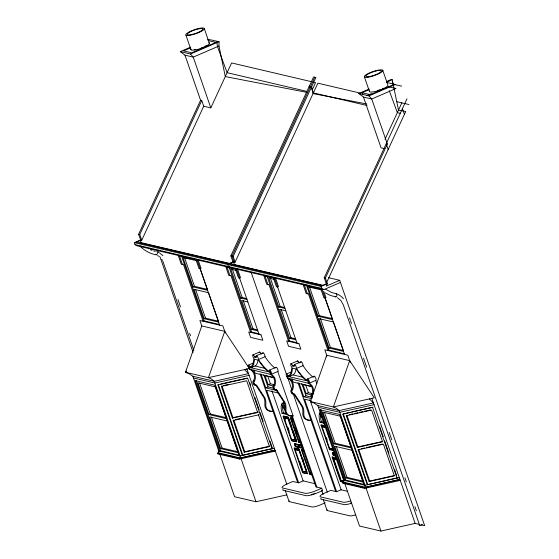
<?xml version="1.0" encoding="UTF-8"?>
<svg xmlns="http://www.w3.org/2000/svg" width="559" height="559" viewBox="0 0 559 559"><rect width="100%" height="100%" fill="white"/><g stroke="black" fill="none" stroke-linecap="round" stroke-linejoin="round"><path stroke-width="0.84" d="M307.303 92.459L225.291 76.583L218.995 46.013L219.044 41.68L209.618 39.612L208.325 40.171M320.048 288.158L320.132 288.577A2.026 0.825 -46.6 0 0 320.524 288.703M326.645 356.977L326.694 355.244L324.814 349.801L347.782 355.189L350.227 362.26M218.73 450.938L218.625 452.839L240.23 457.905L274.693 450.212L274.371 448.318L240.139 455.962L218.73 450.938L192.869 376.256L189.27 373.817L185.469 372.266L201.771 325.946L199.891 320.503L222.859 325.89L225.312 332.961M343.652 480.244L343.547 482.137L365.153 487.21L399.615 479.517L399.294 477.617L365.055 485.261L343.652 480.244L317.791 405.554L314.193 403.116L310.392 401.565L326.694 355.244L349.668 360.632L374.299 397.812L333.36 406.952L310.392 401.565M201.771 325.946L224.746 331.333L208.444 377.653L185.469 372.266L186.699 371.05M349.668 360.632L333.36 406.952L336.315 408.308L339.194 410.579L365.055 485.261L365.153 487.21M285.251 409.915L281.673 404.325L281.876 403.766A16.973 5.366 66.7 0 1 284.063 402.899M281.673 404.325L283.224 403.186M200.59 100.25L201.743 100.522L203.714 106.217L141.755 240.209L140.609 239.937L138.632 234.242L200.59 100.25L184.987 55.187L180.291 51.624L190.703 47.131M141.755 240.209L139.785 234.507L201.743 100.522M229.882 263.813L140.197 242.781L141.182 240.07L136.375 242.145L228.596 263.778L233.403 261.703M203.714 106.217L210.813 107.887L231.594 62.943L311.328 81.642M230.86 255.868L313.592 76.939L315.898 77.484L233.159 256.413L235.136 262.108L232.83 261.563L230.86 255.868L233.159 256.413M314.745 77.212L232.013 256.141L233.983 261.836L227.723 264.54L228.407 266.524L230.483 267.705M312.104 90.132L315.569 82.634L313.019 82.04M322.41 285.516L233.571 264.68L234.556 261.968L229.749 264.044L321.97 285.677L326.784 283.602M235.136 262.108L317.868 83.179L360.276 93.122M385.039 139.205L401.837 102.87M421.206 524.831L424.658 525.642L339.704 280.311L326.26 286.117L327.357 283.734L326.204 283.469L324.234 277.774L406.973 98.845M340.445 282.449L323.864 289.604L137.109 245.806L135.033 244.625L134.342 242.641L321.097 286.439L327.357 283.734L325.387 278.04L387.338 144.054L371.735 98.992L368.961 95.875L358.787 93.493L369.199 89M326.575 282.679L405.715 111.514L398.49 110.116L393.34 85.08M336.204 294.188L336.406 293.978A2.019 0.699 -72.9 0 1 336.909 293.95L337.049 294.754A1.425 0.489 -72.9 0 1 336.742 295.928L336.169 296.773A2.019 0.699 -72.9 0 1 335.666 296.801L335.568 296.612M273.519 451.064L275.189 450.694L274.525 451.281L239.685 459.058L217.758 453.915L217.514 453.216L218.702 452.042M400.111 479.992L399.447 480.579L364.608 488.356L342.674 483.214L342.436 482.515L344.211 480.754M217.933 384.892L218.324 384.55L242.76 455.117L242.368 455.466L217.933 384.892L247.7 378.247L272.135 448.821L272.526 448.479L269.969 441.093M221.378 386.423L221.965 385.906L232.949 417.636L232.369 418.146L221.378 386.423L246.673 380.777L257.657 412.5L232.369 418.146M233.187 420.522L233.774 420.005L244.758 451.735L244.171 452.245L233.187 420.522L258.482 414.876L259.062 414.359M257.657 412.5L258.244 411.99L232.949 417.636M217.514 453.216L239.441 458.359L274.693 450.212M397.442 477.777L367.291 484.765L342.856 414.191L344.945 413.471M346.3 415.721L346.887 415.204L357.872 446.934L357.285 447.445L346.3 415.721L371.595 410.075L382.58 441.799L357.285 447.445M342.856 414.191L373.007 407.204L351.751 411.948M358.109 449.82L358.696 449.303L369.681 481.033L369.094 481.544L358.109 449.82L383.404 444.174L394.388 475.898L369.094 481.544M342.436 482.515L364.363 487.658L399.615 479.517M419.97 524.964L419.676 525.348A2.026 0.44 -19.1 0 0 420.277 525.425L422.45 524.698M249.314 367.27L251.187 367.71L251.76 367.305A38.194 12.081 66.7 0 0 254.373 359.213L258.412 360.157A38.194 12.081 66.7 0 0 267.586 371.015L270.43 372.224L271.248 374.369A2.32 0.734 66.7 0 0 271.297 372.42A2.32 0.734 66.7 0 0 269.766 370.107A2.32 0.734 66.7 0 0 269.452 371.658A37.201 11.767 66.7 0 1 258.454 359.556A2.32 0.734 66.7 0 0 257.056 355.985A2.32 0.734 66.7 0 0 256.413 357.453L254.68 357.047A2.32 0.734 66.7 0 0 252.822 354.993A2.32 0.734 66.7 0 0 253.87 358.48A37.201 11.767 66.7 0 1 250.041 367.102A2.32 0.734 66.7 0 0 248.503 365.118A2.32 0.734 66.7 0 0 248.448 367.06A2.32 0.734 66.7 0 0 249.978 369.38L249.314 367.27L249.789 369.247L250.718 369.758A8.692 8.029 -76.8 0 1 253.73 380.644A1.544 1.425 -76.8 0 0 253.304 383.278A1.544 1.425 -76.8 0 0 255.211 384.913M251.187 367.71L255.645 365.628A38.194 12.081 66.7 0 0 258.027 360.255M287.298 376.179L289.164 376.612L289.737 376.214A38.194 12.081 66.7 0 0 292.35 368.122L296.389 369.066A38.194 12.081 66.7 0 0 305.563 379.917L308.414 381.133L309.232 383.278A2.32 0.734 66.7 0 0 309.281 381.329A2.32 0.734 66.7 0 0 307.75 379.016A2.32 0.734 66.7 0 0 307.436 380.567A37.201 11.767 66.7 0 1 296.438 368.465A2.32 0.734 66.7 0 0 295.033 364.894A2.32 0.734 66.7 0 0 294.39 366.362L292.664 365.956A2.32 0.734 66.7 0 0 290.806 363.902A2.32 0.734 66.7 0 0 291.847 367.389A37.201 11.767 66.7 0 1 288.025 376.011A2.32 0.734 66.7 0 0 286.488 374.027A2.32 0.734 66.7 0 0 286.432 375.969A2.32 0.734 66.7 0 0 287.955 378.289L287.298 376.179L291.889 389.972M289.164 376.612L293.629 374.537A38.194 12.081 66.7 0 0 296.011 369.164M141.12 246.191L140.609 246.477A2.026 0.552 -48.3 0 1 140.267 246.295M271.171 374.341L277.746 371.504L293.14 415.966A6.428 5.939 -76.8 0 1 285.935 409.516A23.331 21.549 -76.8 0 0 285.915 405.932A8.713 8.043 -76.8 0 0 284.44 401.662L276.642 389.679L275.37 389.644A1.544 1.425 -76.8 0 1 273.463 388.009A1.544 1.425 -76.8 0 1 273.889 385.368A8.692 8.029 -76.8 0 0 269.941 373.978M276.642 389.679L276.328 389.868A1.544 1.425 -76.8 0 1 274.427 388.232L273.463 388.009M156.688 251.843L156.904 251.732A2.019 0.845 -72.8 0 1 157.428 251.997L157.512 253.003A1.425 0.594 -72.8 0 1 157.121 254.149L156.478 254.778A2.019 0.845 -72.8 0 1 156.094 254.694M207.361 39.948L208.633 39.396M190.514 47.85L183.492 50.883L191.751 52.819L218.059 41.464M180.291 51.624L190.465 54.013L219.044 41.68M218.995 46.013L193.239 57.123L184.987 55.187M386.73 81.439L391.251 79.483L392.229 79.699L393.166 84.248L401.614 86.1M362.735 94.904L361.987 92.745L369.017 89.719M392.229 79.699L386.178 82.313L394.437 84.248L370.247 94.688L361.987 92.745M366.613 95.708L371.309 93.674M368.961 95.875L395.395 84.472M134.342 242.641L140.609 239.937M184.177 256.791L183.275 257.175L190.186 258.796L191.087 258.412M178.272 255.533L181.347 264.414L183.394 264.295L203.12 321.257L204.014 320.873L219.701 324.548M191.884 258.6L195.888 259.537L199.011 268.558L200.157 268.823L201.058 268.439L197.984 259.558M232.006 265.357L233.571 264.68M229.372 267.391L228.477 267.775L235.325 268.788L238.448 277.802L239.594 278.075L240.496 277.69L237.421 268.809M196.726 260.718L182.947 257.489L193.141 286.921L194.483 286.341L207.452 289.38M225.773 266.678L228.848 275.552L230.895 275.433L250.621 332.402L251.515 332.011L259.117 333.8M297.102 342.702L289.499 340.92L288.605 341.311L268.879 284.342L267.985 284.734L264.861 275.713L266.056 275.196M236.184 270.409L230.804 269.152L240.831 298.108L242.18 297.528L246.785 298.604M204.154 318.721L218.744 322.145L208.556 292.713L193.966 289.289L204.154 318.721L205.495 318.141L218.464 321.187M302.915 284.028L306.269 293.713L308.316 293.594L328.042 350.556L328.937 350.172L344.623 353.854M274.162 279.318L268.788 278.061L278.815 307.017L280.164 306.437L284.769 307.513M247.798 301.923L241.656 300.476L251.683 329.433L253.024 328.853L257.636 329.936M321.649 290.016L307.869 286.788L318.064 316.219L319.406 315.639L332.374 318.679M285.782 310.825L279.64 309.386L289.667 338.342L291.008 337.762L295.62 338.845M252.892 354.909L259.467 352.072M256.441 355.671L263.016 352.834M254.729 357.201L256.197 356.572M258.454 359.556L265.029 356.719A37.201 11.767 66.7 0 0 275.021 368.122M248.441 365.125L253.555 362.917M250.041 367.102L251.501 366.473M250.173 367.473L251.739 366.865M269.438 370.142L276.013 367.305M249.132 367.347L270.43 372.224M290.869 363.818L297.444 360.981M343.38 350.626L333.471 322.012L318.882 318.595L329.076 348.026L330.418 347.446L343.387 350.486M294.418 364.58L300.994 361.743M292.713 366.11L294.174 365.474M296.438 368.465L303.013 365.628A37.201 11.767 66.7 0 0 312.998 377.032M286.418 374.034L291.532 371.826M288.025 376.011L289.485 375.382M273.896 377.758L265.008 375.676L268.159 384.774L270.395 383.802L274.441 384.753M288.158 376.382L289.618 375.746M288.255 376.403L289.716 375.774M260.983 374.041L265.777 387.883L268.02 386.919L273.777 388.267M208.919 414.533L226.486 418.649L215.494 386.926L197.928 382.81L208.919 414.533L210.261 413.953L226.157 417.678M307.422 379.051L313.997 376.214M287.109 376.256L308.414 381.133M309.148 383.25L315.723 380.413L316.799 383.523M311.88 386.667L302.985 384.585L306.136 393.676L308.379 392.711L312.418 393.662M298.967 382.95L303.761 396.792L306.004 395.828L311.761 397.176M285.551 411.047L281.519 404.744L281.317 405.303A16.973 5.366 66.7 0 0 282.029 413.325L283.378 412.745L286.753 413.534M288.374 418.439L284.084 417.734L288.374 418.439L295.872 440.094L291.588 439.388L295.103 439.912M220.728 448.632L238.288 452.748L227.303 421.025L209.737 416.909L220.728 448.632L222.07 448.052L238.798 451.972M239.224 455.152L220.588 450.778L219.694 451.169L195.252 380.595L214.74 385.165L239.175 455.739M364.147 484.45L345.511 480.076L344.61 480.467L320.174 409.894L321.069 409.509M322.187 417.852L319.503 413.653L319.294 414.212A16.973 5.366 66.7 0 0 320.014 422.234L321.355 421.654L323.892 422.248M333.646 450.561L329.482 449.583L320.999 425.078L321.446 424.889L329.929 449.387L333.262 450.17M291.505 440.674L296.494 441.848L288.011 417.342L283.015 416.169L291.505 440.674L296.941 441.652M299.331 440.904L298.883 441.1L300.414 441.456M302.629 448.311L295.334 446.599L294.348 443.748L301.28 445.076M292.811 418.467L290.31 417.88L298.799 442.386L300.91 442.581M295.362 446.166L302.719 447.598L295.362 446.166L294.705 444.272L301.294 445.516M295.334 446.599L301.455 447.738M302.091 445.264L294.348 443.748M299.072 449.282L307.555 473.787L302.566 472.621L294.076 448.115L299.519 449.094M299.435 450.379L295.145 449.674L299.435 450.379L306.933 472.034L302.65 471.328L306.164 471.859M312.355 474.912L309.861 474.325L301.371 449.827L303.488 450.023M302.894 451.19L302.44 451.386L304.746 451.924M333.842 443.832L351.401 447.955L340.417 416.224L322.85 412.109L333.842 443.832L335.183 443.252L351.073 446.976M329.482 449.583L329.929 449.387M335.742 456.074L333.311 455.508L332.326 452.657L334.394 452.846M335.645 455.613L333.339 455.075L332.682 453.174L334.666 453.342M333.339 455.075L335.323 455.243M333.311 455.508L335.379 455.69M302.566 472.621L308.002 473.592M310.392 472.844L309.945 473.04L311.475 473.403M309.861 474.325L311.971 474.528M283.085 489.279A8.79 1.901 -19.1 0 0 283.133 490.306L306.262 495.728A8.79 1.901 -19.1 0 0 315.674 493.548L322.529 490.606L321.704 488.231L314.857 491.172A8.79 1.901 -19.1 0 1 305.438 493.352L282.309 487.93A8.79 1.901 -19.1 0 1 286.082 484.422L292.881 481.474L298.653 482.829L303.139 480.894L314.654 483.591M345.644 477.931L363.21 482.054L352.226 450.323L334.659 446.208L345.644 477.931L346.992 477.351L362.882 481.075M336.218 457.996L332.06 457.024L340.543 481.523L343.492 481.921M350.682 500.864A8.79 1.901 -19.1 0 1 343.415 502.261L320.293 496.839A8.79 1.901 -19.1 0 1 324.059 493.331L330.858 490.383L336.637 491.731L341.116 489.803L347.698 491.347M325.191 502.793L320.097 504.994A6.687 1.446 -19.1 0 1 311.768 506.922L289.499 501.702A6.687 1.446 -19.1 0 1 289.185 500.822M249.111 375.375L214.88 383.02L193.47 377.996M220.875 383.977L247.239 378.094M223.649 385.528L228.708 384.403M235.458 419.627L240.517 418.502M374.034 404.674L339.795 412.318L318.392 407.294M346.643 413.087L350.046 412.332M349.417 414.645L352.785 413.891M354.476 413.513L357.844 412.759M359.535 412.381L362.903 411.634M364.594 411.256L370.491 409.936M244.758 451.735L270.053 446.089M244.171 452.245L269.466 446.599L258.482 414.876M242.76 455.117L272.526 448.479M357.872 446.934L382.321 441.477M361.226 448.744L364.594 447.99M366.285 447.612L382.3 444.035M219.834 454.132L234.584 496.727L255.994 501.751L286.886 494.855M369.681 481.033L394.13 475.576M366.718 487.448L368.388 487.078M370.051 486.7L373.391 485.96M375.061 485.582L377.57 485.023M344.756 483.437L359.507 526.033L380.917 531.05L415.148 523.406L419.767 524.489M156.268 254.792C150.273 253.842 144.76 250.753 140.435 246.547M336.77 293.852L331.55 292.49L325.736 289.289M335.805 296.899L330.418 295.466L325.331 292.881M309.302 86.226L311.642 86.68L313.061 93.577L366.83 103.981M208.507 40.639L216.899 42.61L217.507 46.656L227.094 72.684L306.821 91.383M388.582 86.778L396.01 88.518L371.735 98.992L363.483 97.056L358.787 93.493M396.75 101.675L408.943 104.54M309.022 86.827L311.328 87.372L313.368 92.913L367.053 105.511M400.496 113.351L397.337 112.611L389.253 90.649M387.338 144.054L386.192 143.782L388.163 149.477M384.215 148.554L381.056 147.814L363.483 97.056M328.671 277.725L339.704 280.311M138.632 234.242L139.785 234.507M324.234 277.774L325.387 278.04M140.085 242.445L229.77 263.485M233.459 264.351L323.144 285.383M135.033 244.625L321.781 288.423L323.864 289.604M183.373 256.602L179.376 255.666L182.5 264.68M264.861 275.713L266.524 276.104M308.295 285.901L304.299 284.964L307.422 293.985M266.461 276.684L273.302 277.69L276.425 286.711L277.578 286.984L278.48 286.599L275.405 277.718M308.198 286.474L320.803 288.835L323.927 297.856L325.079 298.122L325.981 297.737L323.745 291.281M267.985 284.734L266.832 284.461L263.757 275.587M193.141 286.921L207.731 290.345L200.087 268.271M240.831 298.108L246.973 299.547M278.815 307.017L284.957 308.456M318.064 316.219L332.654 319.643L325.01 297.57M251.683 329.433L257.825 330.879M289.667 338.342L295.809 339.788M329.076 348.026L343.666 351.443M255.072 366.033L265.001 368.36M293.056 374.935L302.985 377.269M249.789 369.247L271.835 374.705A8.692 8.029 -76.8 0 1 274.846 385.591A1.544 1.425 -76.8 0 0 274.427 388.232M312.153 396.855A1.544 1.425 -76.8 0 1 312.83 394.5A8.692 8.029 -76.8 0 0 309.819 383.614L287.766 378.157L288.703 378.66A8.692 8.029 -76.8 0 1 291.714 389.546A1.544 1.425 -76.8 0 0 291.288 392.187A1.544 1.425 -76.8 0 0 293.195 393.822M274.364 377.688L255.17 373.181L254.038 369.925M312.348 386.597L293.147 382.09L292.022 378.834M253.73 380.644L254.694 380.868A1.544 1.425 -76.8 0 0 254.268 383.502A1.544 1.425 -76.8 0 0 256.169 385.137L256.483 384.948L264.281 396.932A8.713 8.043 -76.8 0 1 265.763 401.208A23.331 21.549 -76.8 0 1 265.777 404.793A6.428 5.939 -76.8 0 0 272.981 411.242M273.889 385.368L274.846 385.591M291.714 389.546L292.671 389.777A1.544 1.425 -76.8 0 0 292.245 392.411A1.544 1.425 -76.8 0 0 294.153 394.046L294.467 393.857L302.258 405.841A8.713 8.043 -76.8 0 1 303.74 410.117A23.331 21.549 -76.8 0 1 303.761 413.702A6.428 5.939 -76.8 0 0 310.965 420.151M307.925 382.887A8.692 8.029 -76.8 0 1 311.873 394.277L312.83 394.5M268.159 384.774L273.819 386.101M306.136 393.676L311.796 395.003M253.304 383.278L254.268 383.502M291.288 392.187L292.245 392.411M311.873 394.277A1.544 1.425 -76.8 0 0 311.447 396.918L312.404 397.142M265.777 387.883L277.299 390.587M303.761 396.792L311.985 398.721M278.941 393.152L266.601 390.259L298.653 482.829M311.16 400.712L304.578 399.168L336.637 491.731M192.869 376.256L214.272 381.28L248.51 373.636L244.5 369.604M317.791 405.554L339.194 410.579L373.426 402.934L369.422 398.902M320.174 409.894L339.662 414.464L364.098 485.037M282.029 413.325L286.257 414.317A5.276 1.67 66.7 0 1 286.04 413.318M275.678 389.455L283.476 401.439A8.713 8.043 -76.8 0 1 284.957 405.708A23.331 21.549 -76.8 0 1 284.978 409.293A6.428 5.939 -76.8 0 0 292.182 415.742L293.14 415.966M320.014 422.234L324.234 423.219M284.3 416.175L288.458 417.147L292.133 427.768M322.277 425.085L323.94 425.469M320.999 425.078L325.156 426.056M325.59 427.167L322.068 426.636L325.904 427.537M292.916 419.802L291.379 419.439L291.833 419.25L292.664 421.654M333.087 448.821L329.565 448.297L333.409 449.191M298.799 442.386L301.294 442.973M332.326 452.657L334.757 453.23M294.705 444.272L301.615 445.886L302.272 447.787M332.682 453.174L334.219 453.538M295.362 448.115L298.688 448.898M301.371 449.827L303.872 450.407M336.651 459.107L333.129 458.583L336.965 459.484M344.148 480.761L340.627 480.237L343.701 480.957M340.543 481.523L343.037 482.11M321.704 488.231L315.933 486.882L291.253 415.61M153.606 250.928L155.255 251.361M315.569 380.365L315.807 380.441A2.32 0.734 66.7 0 0 315.269 377.227A2.32 0.734 66.7 0 0 313.892 377.213M277.592 371.456L277.823 371.532A2.32 0.734 66.7 0 0 277.564 368.835A2.32 0.734 66.7 0 0 275.908 367.522M150.385 249.705L151.978 250.376M337.929 294.355L341.032 296.284L343.54 298.744M337.44 297.681L340.976 300.693L343.366 304.99L419.676 525.348M159.392 252.822L162.928 255.673M157.666 255.47L159.21 256.525M190.465 54.013L193.239 57.123L210.813 107.887M224.746 331.333L249.377 368.514L208.444 377.653L211.393 379.002L214.272 381.28L240.139 455.962L240.23 457.905M293.503 393.634L301.301 405.617A8.713 8.043 -76.8 0 1 302.782 409.887A23.331 21.549 -76.8 0 1 302.796 413.471A6.428 5.939 -76.8 0 0 309.092 420.089M255.526 384.725L263.324 396.708A8.713 8.043 -76.8 0 1 264.798 400.985A23.331 21.549 -76.8 0 1 264.819 404.569A6.428 5.939 -76.8 0 0 271.108 411.179M161.796 259.32L162.32 260.138M322.34 417.426L319.657 413.234L319.86 412.675A16.973 5.366 66.7 0 1 320.789 411.857M283.022 403.745L285.258 407.238M283.762 405.561L284.657 406.966M162.739 260.885L193.833 350.269M392.208 81.866L393.166 84.248M402.396 108.732L404.436 114.274M382.74 70.259L387.841 84.975A9.776 2.117 -19.1 0 1 378.778 90.495A9.776 2.117 -19.1 0 1 369.471 91.054M364.405 76.911L369.499 91.627M349.543 317.882L350.367 320.251M350.64 321.041L351.499 323.514M363.497 358.165L366.641 367.242M389.211 432.421L391.782 439.849M404.926 477.798L406.351 481.928M414.925 506.678L416.35 510.8M371.924 398.588L415.148 523.406M399.203 479.881L399.447 480.579M379.54 426.077L383.236 436.747M384.655 440.848L388.917 453.16M394.605 469.567L396.59 475.311M372.615 407.546L397.058 478.12M321.097 286.439L321.781 288.423M322.284 290.051L344.554 354.434M309.218 286.208L319.406 315.639M320.23 318.015L330.418 347.446M306.374 285.013L328.937 350.172M343.247 413.849L367.682 484.422M365.879 487.637L380.917 531.05M364.363 487.658L364.608 488.356M204.245 28.39L209.339 43.106M324.479 412.339L335.183 443.252M336.287 446.438L346.992 477.351M321.355 410.327L345.511 480.076M274.224 277.299L297.053 343.289M328.126 433.959L330.628 441.177M342.248 474.724L344.19 480.335M333.129 452.986L333.786 454.879M308.226 381.21L308.882 383.111M332.773 452.462L333.513 454.6M326.407 437.676L327.239 440.08M333.856 459.191L340.801 479.245M332.507 456.829L340.99 481.334M270.416 278.284L280.164 306.437M281.261 309.609L291.008 337.762M185.902 35.049L191.003 49.765M305.752 385.13L308.379 392.711M309.917 399.692L341.116 489.803M267.223 276.586L289.499 340.92M301.769 383.614L306.004 395.828M298.031 382.789L335.673 491.508M251.068 272.093L286.467 374.313M293.314 394.095L327.288 492.199M321.746 490.425L323.137 494.442M323.354 499.746L326.973 510.192M292.182 415.742L316.89 487.106M294.607 427.272L297.108 434.49M290.764 417.692L299.247 442.19M301.825 449.632L310.308 474.137M292.986 430.22L296.661 440.834M302.915 458.89L303.761 461.343M236.24 268.39L259.069 334.38M287.927 418.628L295.425 440.289M298.988 450.575L306.486 472.229M270.249 372.301L270.905 374.202M295.152 444.077L295.809 445.977M294.796 443.553L295.536 445.691M284.538 417.538L285.369 419.942M287.871 427.16L289.255 431.171M299.764 461.51L302.817 470.336M283.469 415.98L291.952 440.485M294.53 447.92L303.013 472.425M232.432 269.375L242.18 297.528M243.277 300.7L253.024 328.853M267.775 376.221L270.395 383.802M271.933 390.783L303.139 480.894M229.239 267.677L251.515 332.011M226.877 266.804L230.001 275.825M263.792 374.705L268.02 386.919M260.047 373.88L297.695 482.599M246.75 368.563L286.823 484.276M274.28 450.582L274.525 451.281M249.789 382.824L250.642 385.291M254.904 397.596L259.166 409.908M260.019 412.367L263.149 421.395M285.369 490.837L288.989 501.283M197.082 259.949L200.157 268.823M200.185 268.984L219.631 325.128M184.575 257.727L194.483 286.341M195.587 289.527L205.495 318.141M181.451 255.715L204.014 320.873M240.957 458.338L255.994 501.751M239.441 458.359L239.685 459.058M177.93 299.484L180.501 306.912M189.641 333.311L190.5 335.784M157.687 250.187L158.546 252.661M159.972 256.784L193.086 352.408M199.556 383.041L210.261 413.953M211.365 417.14L222.07 448.052M196.153 380.211L220.588 450.778M141.49 246.526A1.803 0.391 -19.1 0 1 140.54 246.302M259.313 352.61A2.32 0.734 66.7 0 1 260.019 352.191A2.32 0.734 66.7 0 1 261.263 354.21M262.772 353.602A2.32 0.734 66.7 0 1 263.925 353.505A2.32 0.734 66.7 0 1 265.029 356.719M206.418 45.51A8.231 1.782 -19.1 0 1 204.992 46.334M203.245 47.159A8.231 1.782 -19.1 0 1 201.282 47.934M195.496 49.478A8.231 1.782 -19.1 0 1 194.036 49.611M297.29 361.512A2.32 0.734 66.7 0 1 298.003 361.1A2.32 0.734 66.7 0 1 299.24 363.119M323.808 421.954A6.428 5.939 -76.8 0 1 323.109 420.158M351.506 503.233A8.79 1.901 -19.1 0 1 344.239 504.637L321.118 499.215A8.79 1.901 -19.1 0 1 321.062 498.188M321.348 288.71A1.803 0.391 -19.1 0 1 320.614 288.318M311.684 398.057A1.544 1.425 -76.8 0 1 311.447 396.918M355.657 514.818A6.687 1.446 -19.1 0 1 349.752 515.831L327.483 510.605A6.687 1.446 -19.1 0 1 327.169 509.731M351.478 502.765A6.687 1.446 -19.1 0 1 350.654 503.023M250.746 369.471A8.692 8.029 -76.8 0 1 254.694 380.868M283.378 412.745A16.973 5.366 66.7 0 1 282.498 406.903M315.136 493.262A6.687 1.446 -19.1 0 1 314.326 493.569M313.501 493.856A6.687 1.446 -19.1 0 1 312.67 494.114M311.859 494.345A6.687 1.446 -19.1 0 1 311.07 494.54M383.488 88.196A8.231 1.782 -19.1 0 1 382.349 88.748M379.778 89.796A8.231 1.782 -19.1 0 1 377.744 90.474M300.756 362.511A2.32 0.734 66.7 0 1 301.909 362.414A2.32 0.734 66.7 0 1 303.013 365.628M288.73 378.38A8.692 8.029 -76.8 0 1 292.671 389.777M321.355 421.654A16.973 5.366 66.7 0 1 320.545 414.289M208.689 42.764A9.776 2.117 -19.1 0 1 201.492 48.214A9.776 2.117 -19.1 0 1 190.968 49.192M260.983 334.834L248.699 331.948L250.586 337.391L262.87 340.277L260.983 334.834M298.967 343.743L286.683 340.857L288.57 346.3L300.854 349.186L298.967 343.743M190.402 34.763A8.231 1.782 -19.1 0 0 202.819 29.403A8.231 1.782 -19.1 0 0 192.003 31.004A8.231 1.782 -19.1 0 0 190.402 34.763M368.898 76.625A8.231 1.782 -19.1 0 0 381.322 71.266A8.231 1.782 -19.1 0 0 370.498 72.866A8.231 1.782 -19.1 0 0 368.898 76.625M368.018 77.198A9.776 2.117 -19.1 0 0 382.768 70.832A9.776 2.117 -19.1 0 0 369.925 72.733A9.776 2.117 -19.1 0 0 368.018 77.198M189.522 35.329A9.776 2.117 -19.1 0 0 204.273 28.963A9.776 2.117 -19.1 0 0 191.43 30.864A9.776 2.117 -19.1 0 0 189.522 35.329"/></g></svg>
